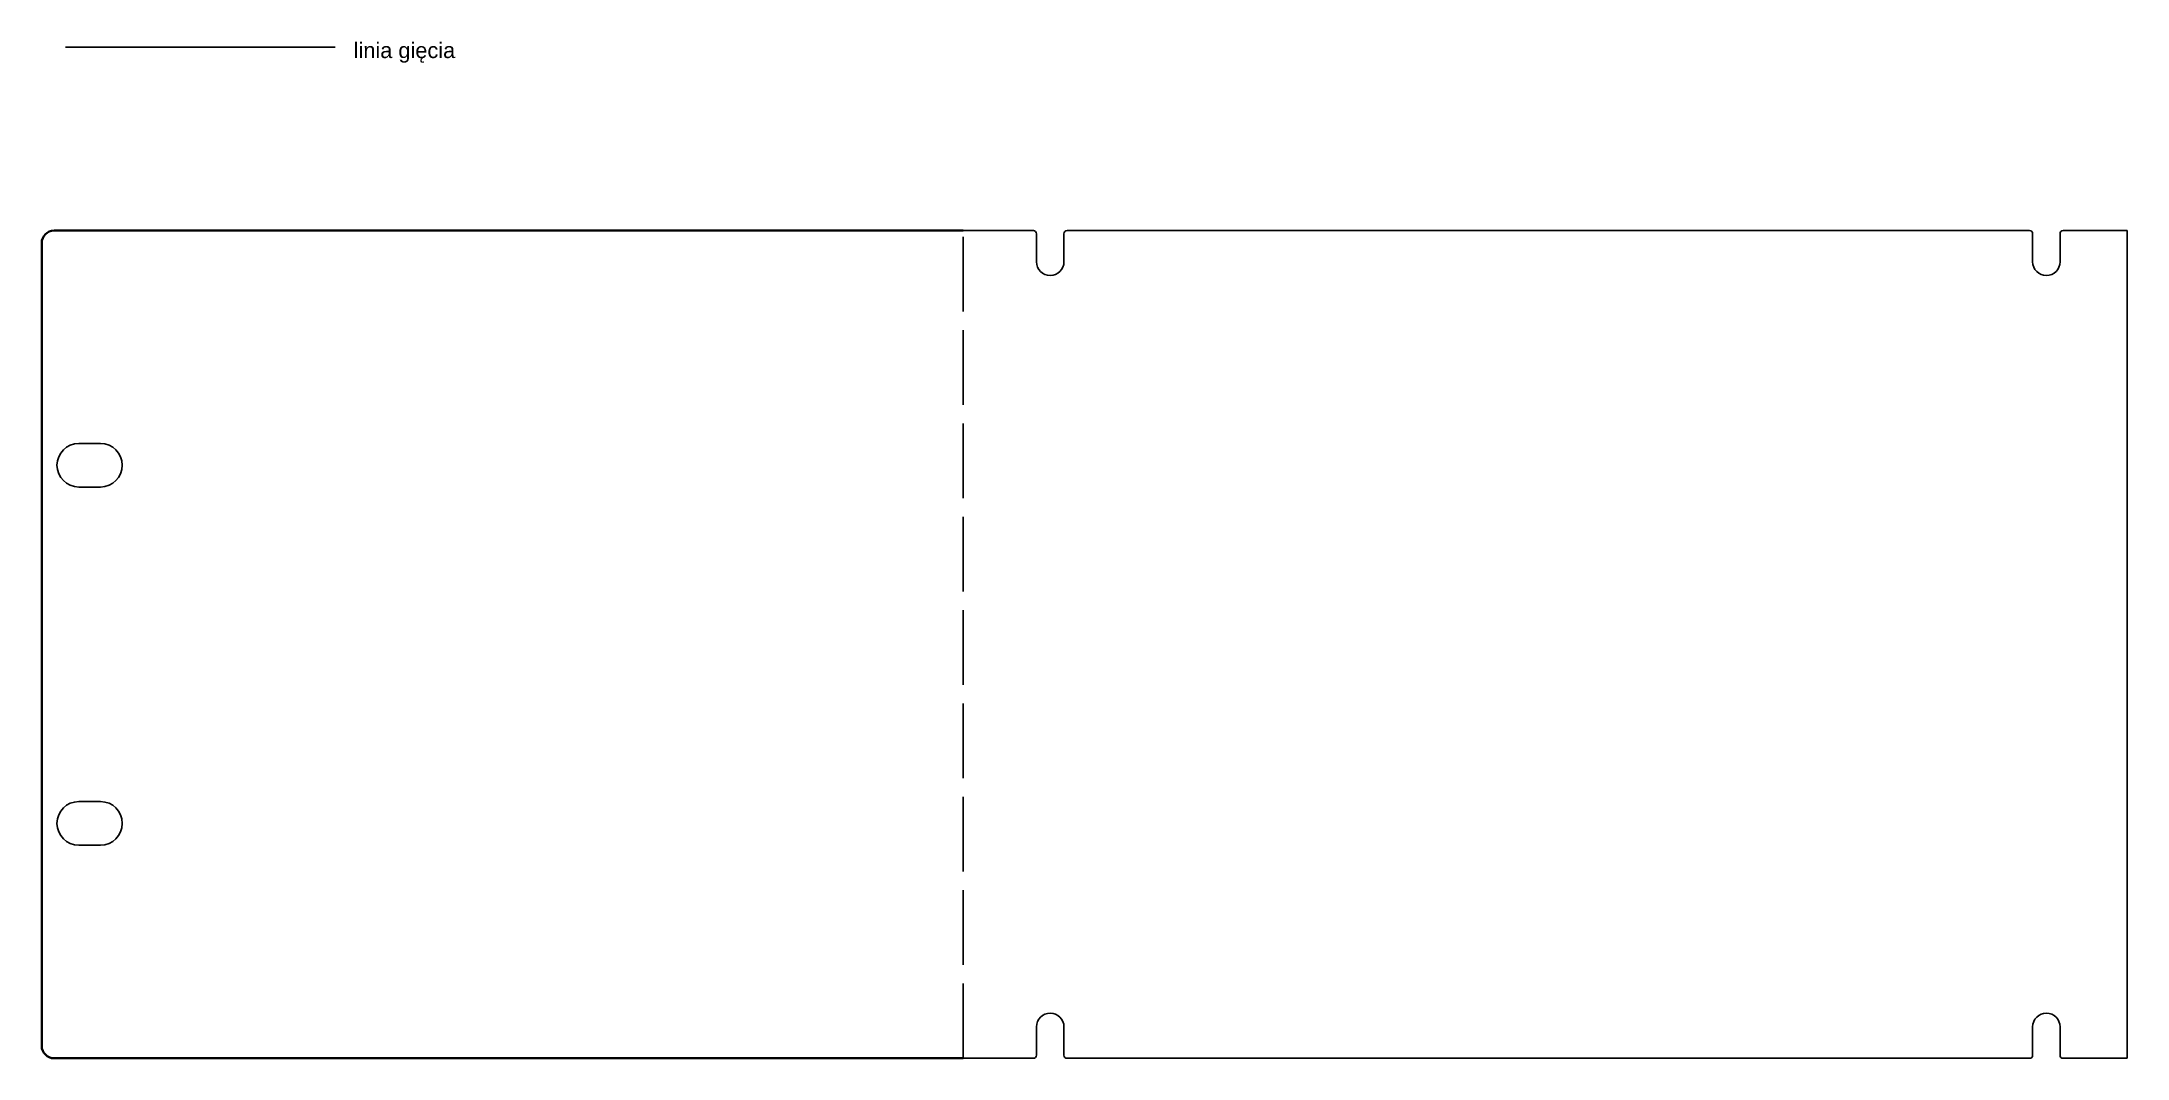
# Model space of a CAD drawing. Header units: millimetres. Extents: x 0 to 335, y 0 to 163.
import ezdxf

# ---------------------------------------------------------------- set-up
doc = ezdxf.new("R2010")
doc.units = ezdxf.units.MM
doc.linetypes.add('ACAD_ISO02W100', pattern=[15, 12, -3])
doc.layers.add('Linie gięcia', color=240, linetype='Continuous')
doc.styles.get("Standard").update_dxf_attribs({"font": 'ARIAL.TTF'})

msp = doc.modelspace()

# ---------------------------------------------------------------- linework, layer by layer
at = {"lineweight": 35}
for p, q in [((0, 131), (0, 2)), ((148, 133), (2, 133)), ((148, 0), (2, 0))]:
    msp.add_line(p, q, dxfattribs=at)
for p, q in [((148, 133), (159.3, 133)), ((159.8, 132.5), (159.8, 128)), ((164.2, 128), (164.2, 132.5)), ((319.3, 133), (164.7, 133)), ((319.8, 132.5), (319.8, 128)), ((324.2, 128), (324.2, 132.5)), ((335, 133), (324.7, 133)), ((335, 0), (335, 133)), ((5.95, 98.8), (9.45, 98.8)), ((2.45, 95.3), (2.45, 95.3)), ((12.95, 95.3), (12.95, 95.3)), ((9.45, 91.8), (5.95, 91.8)), ((9.45, 41.25), (5.95, 41.25)), ((2.45, 37.75), (2.45, 37.75)), ((12.95, 37.75), (12.95, 37.75)), ((5.95, 34.25), (9.45, 34.25)), ((159.8, 5.04), (159.8, 0.5)), ((164.2, 0.5), (164.2, 5.04)), ((319.8, 0.5), (319.8, 5.04)), ((324.2, 5.04), (324.2, 0.5)), ((159.3, 0), (148, 0)), ((164.7, 0), (319.3, 0)), ((324.7, 0), (335, 0))]:
    msp.add_line(p, q)
for centre, start, end in [((2, 131), 90, 180), ((2, 2), 180, 270)]:
    msp.add_arc(centre, 2, start, end, dxfattribs=at)
for centre, radius, start, end in [((159.3, 132.5), 0.5, 0, 90), ((164.7, 132.5), 0.5, 90, 180), ((319.3, 132.5), 0.5, 0, 90), ((324.7, 132.5), 0.5, 90, 180), ((162, 128), 2.2, 180, 0), ((322, 128), 2.2, 180, 0), ((5.95, 95.3), 3.5, 90, 180), ((9.45, 95.3), 3.5, 0, 90), ((5.95, 95.3), 3.5, 180, 270), ((9.45, 95.3), 3.5, 270, 0), ((5.95, 37.75), 3.5, 90, 180), ((9.45, 37.75), 3.5, 0, 90), ((5.95, 37.75), 3.5, 180, 270), ((9.45, 37.75), 3.5, 270, 0), ((162, 5.04), 2.2, 0, 180), ((322, 5.04), 2.2, 0, 180), ((159.3, 0.5), 0.5, 270, 0), ((164.7, 0.5), 0.5, 180, 270), ((319.3, 0.5), 0.5, 270, 0), ((324.7, 0.5), 0.5, 180, 270)]:
    msp.add_arc(centre, radius, start, end)
at = {"layer": 'Linie gięcia'}
msp.add_line((47.15, 162.51), (3.81, 162.51), dxfattribs=at)
at = {"layer": 'Linie gięcia', "linetype": 'ACAD_ISO02W100'}
msp.add_line((148, 0), (148, 133), dxfattribs=at)

# ---------------------------------------------------------------- texts
at = {"layer": 'Linie gięcia'}
msp.add_text('linia gięcia', height=2.5, dxfattribs=at).set_placement((50.11, 160.73))

doc.saveas('drawing.dxf')
